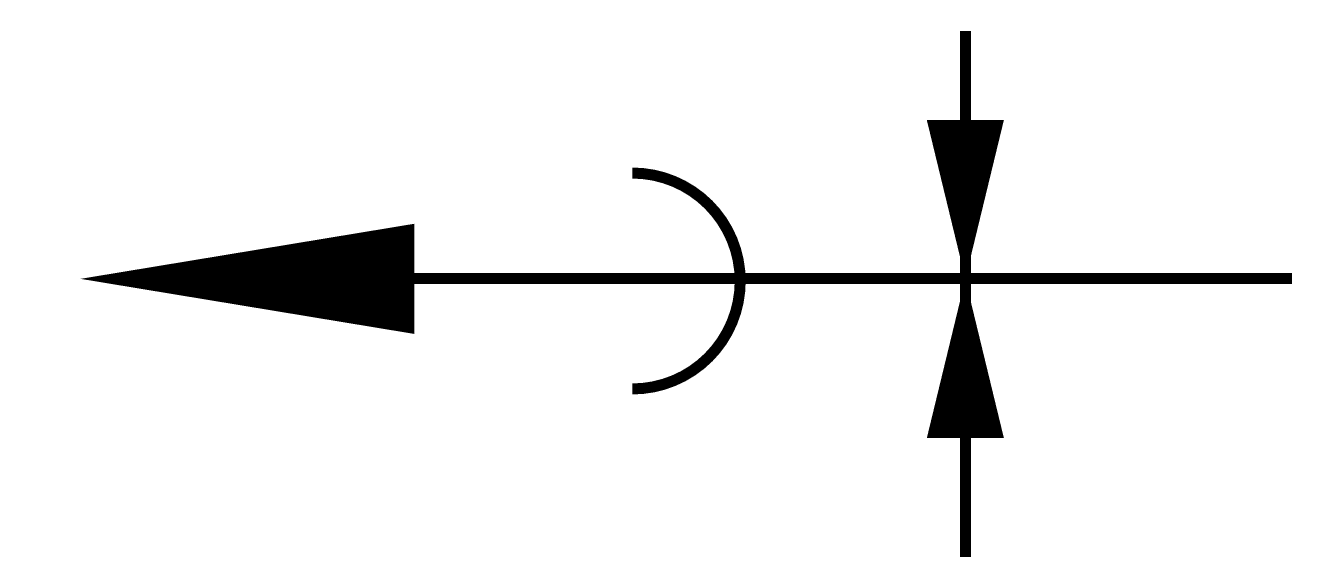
# Model space of a CAD drawing. Extents: x -0.5 to 11.1, y -0.1 to 4.8.
import ezdxf

# ---------------------------------------------------------------- set-up
doc = ezdxf.new("R2010")
doc.units = 0
doc.header["$MEASUREMENT"] = 0
doc.layers.get('0').update_dxf_attribs({"linetype": 'CONTINUOUS'})

msp = doc.modelspace()

# ---------------------------------------------------------------- linework, layer by layer
at = {"const_width": 0.1}
for points in [[(8.034, 4.749), (8.034, -0.024)], [(11.001, 2.504), (2.873, 2.504)]]:
    msp.add_lwpolyline(points, dxfattribs=at)
for points in [[(8.034, 3.941, 0.7, 0, 0), (8.034, 2.5, 0, 0, 0)], [(-0.001, 2.5, 0, 1, 0), (3.031, 2.5, 1, 1, 0)], [(8.034, 1.055, 0.7, 0, 0), (8.034, 2.497, 0, 0, 0)]]:
    msp.add_lwpolyline(points, format="xyseb")
msp.add_lwpolyline([(5.01, 3.46, -1), (5.01, 1.501, 1)], format="xyb", dxfattribs=at)

doc.saveas('drawing.dxf')
